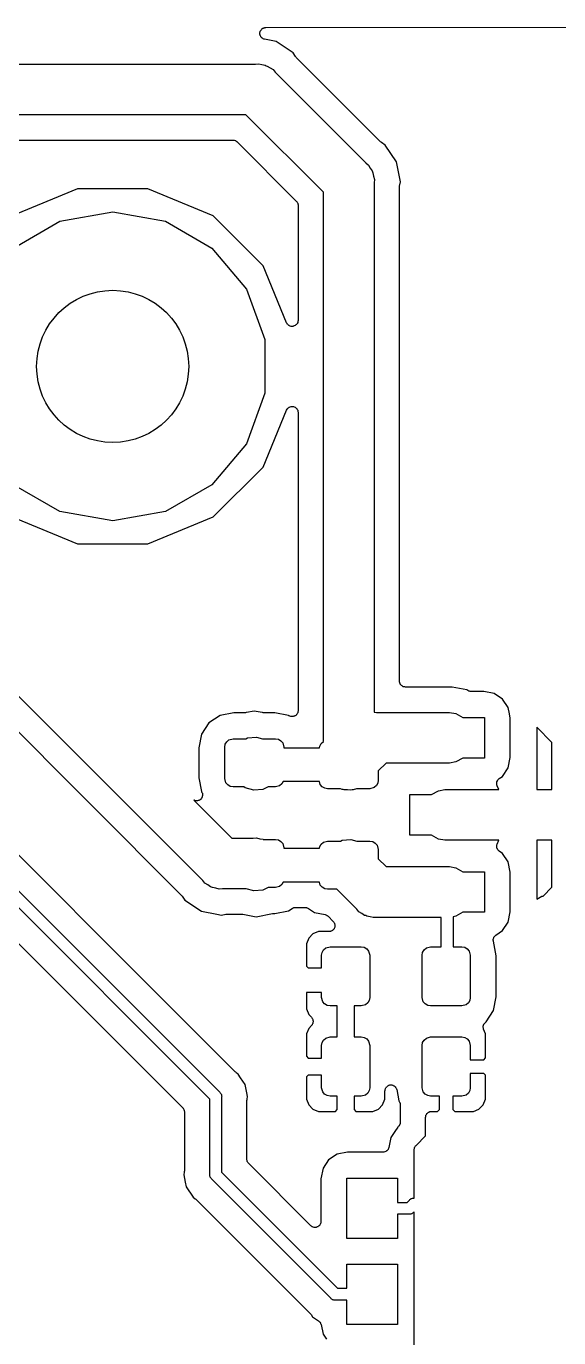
# Model space of a CAD drawing. Extents: x 82 to 161, y -171 to -33.
# Drawn here: x 105.39 to 121.15, y -71.52 to -32.74 of the extents above; entities that cross this region are included whole.
import ezdxf

# ---------------------------------------------------------------- set-up
doc = ezdxf.new("R2010")
doc.units = 0
doc.header["$MEASUREMENT"] = 0
doc.layers.add('BLACK', color=7, linetype='CONTINUOUS')

msp = doc.modelspace()

# ---------------------------------------------------------------- linework, layer by layer
at = {"layer": 'BLACK', "linetype": 'CONTINUOUS'}
for p, q in [((112.306, -32.9508), (112.308, -32.9377)), ((112.308, -32.9679), (112.306, -32.9508)), ((112.308, -32.9244), (112.314, -32.9081)), ((112.308, -32.9377), (112.308, -32.9244)), ((112.314, -32.9081), (112.318, -32.8912)), ((112.318, -32.8912), (112.324, -32.8798)), ((112.324, -32.8798), (112.329, -32.8672)), ((112.329, -32.8672), (112.34, -32.854)), ((112.34, -32.854), (112.349, -32.8392)), ((112.349, -32.8392), (112.359, -32.8309)), ((112.359, -32.8309), (112.368, -32.8206)), ((112.368, -32.8206), (112.383, -32.812)), ((112.383, -32.812), (112.396, -32.8012)), ((112.396, -32.8012), (112.409, -32.7969)), ((112.409, -32.7969), (112.421, -32.7902)), ((112.421, -32.7902), (112.438, -32.7872)), ((112.438, -32.7872), (112.454, -32.7817)), ((112.454, -32.7817), (112.467, -32.7819)), ((112.467, -32.7819), (112.481, -32.7796)), ((112.481, -32.7796), (159.68, -32.7408)), ((112.308, -32.9851), (112.308, -32.9679)), ((112.313, -32.9977), (112.308, -32.9851)), ((112.315, -33.0109), (112.313, -32.9977)), ((112.323, -33.026), (112.315, -33.0109)), ((112.329, -33.0422), (112.323, -33.026)), ((112.338, -33.0525), (112.329, -33.0422)), ((112.344, -33.0642), (112.338, -33.0525)), ((112.357, -33.0755), (112.344, -33.0642)), ((112.368, -33.0888), (112.357, -33.0755)), ((112.38, -33.0954), (112.368, -33.0888)), ((112.39, -33.1042), (112.38, -33.0954)), ((112.406, -33.1105), (112.39, -33.1042)), ((112.421, -33.1191), (112.406, -33.1105)), ((112.434, -33.1214), (112.421, -33.1191)), ((112.447, -33.1263), (112.434, -33.1214)), ((112.79, -33.1945), (112.447, -33.1263)), ((113.286, -33.5261), (112.79, -33.1945)), ((113.36, -33.637), (113.286, -33.5261)), ((113.372, -33.6494), (113.36, -33.637)), ((113.382, -33.6635), (113.372, -33.6494)), ((115.879, -36.1607), (113.382, -33.6635)), ((101.551, -33.8575), (112.172, -33.8575)), ((112.172, -33.8575), (112.271, -33.8488)), ((112.271, -33.8488), (112.367, -33.8746)), ((112.367, -33.8746), (112.465, -33.8919)), ((112.465, -33.8919), (112.494, -33.9086)), ((112.494, -33.9086), (112.526, -33.9173)), ((112.526, -33.9173), (112.608, -33.9744)), ((112.608, -33.9744), (112.694, -34.0241)), ((112.694, -34.0241), (112.758, -34.1003)), ((112.758, -34.1003), (115.442, -36.7845)), ((111.894, -35.3575), (101.498, -35.3575)), ((114.185, -37.6487), (111.894, -35.3575)), ((102.225, -36.1075), (111.511, -36.1075)), ((111.511, -36.1075), (111.518, -36.1088)), ((111.518, -36.1088), (111.526, -36.1082)), ((111.526, -36.1082), (111.548, -36.1141)), ((111.548, -36.1141), (111.571, -36.1181)), ((111.571, -36.1181), (111.577, -36.1219)), ((111.577, -36.1219), (111.585, -36.1239)), ((111.585, -36.1239), (111.603, -36.137)), ((111.603, -36.137), (111.623, -36.1484)), ((111.623, -36.1484), (111.628, -36.1543)), ((111.628, -36.1543), (111.634, -36.1588)), ((111.634, -36.1588), (113.384, -37.9081)), ((115.893, -36.1706), (115.879, -36.1607)), ((115.906, -36.1824), (115.893, -36.1706)), ((116.016, -36.2566), (115.906, -36.1824)), ((116.348, -36.7527), (116.016, -36.2566)), ((115.442, -36.7845), (115.518, -36.8485)), ((116.464, -37.338), (116.348, -36.7527)), ((115.518, -36.8485), (115.568, -36.9346)), ((115.568, -36.9346), (115.625, -37.0161)), ((115.625, -37.0161), (115.634, -37.0485)), ((115.634, -37.0485), (115.651, -37.0775)), ((115.651, -37.0775), (115.668, -37.1755)), ((115.668, -37.1755), (115.694, -37.2716)), ((106.906, -37.549), (104.976, -38.3483)), ((108.994, -37.549), (106.906, -37.549)), ((110.924, -38.3483), (108.994, -37.549)), ((115.694, -37.2716), (115.685, -37.3707)), ((115.685, -37.3707), (115.685, -53.022)), ((116.435, -37.503), (116.438, -37.486)), ((116.435, -52.1035), (116.435, -37.503)), ((116.438, -37.4688), (116.464, -37.338)), ((116.438, -37.486), (116.438, -37.4688)), ((113.384, -37.9081), (113.388, -37.9144)), ((113.388, -37.9144), (113.394, -37.9193)), ((113.394, -37.9193), (113.405, -37.9391)), ((113.405, -37.9391), (113.419, -37.9579)), ((113.419, -37.9579), (113.421, -37.9653)), ((113.421, -37.9653), (113.424, -37.972)), ((113.424, -37.972), (113.428, -37.9945)), ((113.428, -37.9945), (113.434, -38.0166)), ((114.185, -53.892), (114.185, -37.6487)), ((106.387, -38.5052), (107.95, -38.2296)), ((107.95, -38.2296), (109.513, -38.5052)), ((112.401, -39.8251), (110.924, -38.3483)), ((113.434, -38.0166), (113.434, -38.0242)), ((113.434, -38.0242), (113.435, -38.0318)), ((113.435, -38.0318), (113.435, -41.4423)), ((105.013, -39.2986), (106.387, -38.5052)), ((109.513, -38.5052), (110.887, -39.2986)), ((110.887, -39.2986), (111.907, -40.5143)), ((113.098, -41.5092), (112.401, -39.8251)), ((111.907, -40.5143), (112.45, -42.0055)), ((113.43, -41.4685), (113.427, -41.4949)), ((113.435, -41.4423), (113.43, -41.4685)), ((113.113, -41.5317), (113.098, -41.5092)), ((113.126, -41.5548), (113.113, -41.5317)), ((113.129, -41.5572), (113.126, -41.5548)), ((113.131, -41.5605), (113.129, -41.5572)), ((113.152, -41.5767), (113.131, -41.5605)), ((113.173, -41.5938), (113.152, -41.5767)), ((113.176, -41.5951), (113.173, -41.5938)), ((113.179, -41.5975), (113.176, -41.5951)), ((113.205, -41.6055), (113.179, -41.5975)), ((113.23, -41.6146), (113.205, -41.6055)), ((113.233, -41.6146), (113.23, -41.6146)), ((113.237, -41.6158), (113.233, -41.6146)), ((113.264, -41.6146), (113.237, -41.6158)), ((113.29, -41.6146), (113.264, -41.6146)), ((113.294, -41.6133), (113.29, -41.6146)), ((113.298, -41.6131), (113.294, -41.6133)), ((113.322, -41.6029), (113.298, -41.6131)), ((113.348, -41.5938), (113.322, -41.6029)), ((113.35, -41.5913), (113.348, -41.5938)), ((113.354, -41.5899), (113.35, -41.5913)), ((113.374, -41.5719), (113.354, -41.5899)), ((113.394, -41.5548), (113.374, -41.5719)), ((113.396, -41.5514), (113.394, -41.5548)), ((113.399, -41.5488), (113.396, -41.5514)), ((113.411, -41.5252), (113.399, -41.5488)), ((113.424, -41.5021), (113.411, -41.5252)), ((113.425, -41.4983), (113.424, -41.5021)), ((113.427, -41.4949), (113.425, -41.4983)), ((112.45, -42.0055), (112.45, -43.5925)), ((112.45, -43.5925), (111.907, -45.0837)), ((112.401, -45.7729), (113.098, -44.0888)), ((113.098, -44.0888), (113.113, -44.0663)), ((113.113, -44.0663), (113.126, -44.0432)), ((113.126, -44.0432), (113.129, -44.0408)), ((113.129, -44.0408), (113.131, -44.0375)), ((113.131, -44.0375), (113.152, -44.0213)), ((113.152, -44.0213), (113.173, -44.0042)), ((113.173, -44.0042), (113.176, -44.0029)), ((113.176, -44.0029), (113.179, -44.0005)), ((113.179, -44.0005), (113.205, -43.9925)), ((113.205, -43.9925), (113.23, -43.9834)), ((113.23, -43.9834), (113.233, -43.9834)), ((113.233, -43.9834), (113.237, -43.9822)), ((113.237, -43.9822), (113.264, -43.9834)), ((113.264, -43.9834), (113.29, -43.9834)), ((113.29, -43.9834), (113.294, -43.9847)), ((113.294, -43.9847), (113.298, -43.9849)), ((113.298, -43.9849), (113.322, -43.9951)), ((113.322, -43.9951), (113.348, -44.0042)), ((113.348, -44.0042), (113.35, -44.0067)), ((113.35, -44.0067), (113.354, -44.0081)), ((113.354, -44.0081), (113.374, -44.0261)), ((113.374, -44.0261), (113.394, -44.0432)), ((113.394, -44.0432), (113.396, -44.0466)), ((113.396, -44.0466), (113.399, -44.0492)), ((113.399, -44.0492), (113.411, -44.0728)), ((113.411, -44.0728), (113.424, -44.0959)), ((113.424, -44.0959), (113.425, -44.0997)), ((113.425, -44.0997), (113.427, -44.1031)), ((113.427, -44.1031), (113.43, -44.1295)), ((113.43, -44.1295), (113.435, -44.1557)), ((113.435, -44.1557), (113.435, -52.9797)), ((111.907, -45.0837), (110.887, -46.2994)), ((110.613, -58.0017), (98.1718, -45.561)), ((110.823, -64.4615), (92.4735, -46.112)), ((92.9685, -46.112), (111.116, -64.2599)), ((110.924, -47.2497), (112.401, -45.7729)), ((109.105, -61.188), (94.1393, -46.2222)), ((97.735, -46.1848), (109.989, -58.4385)), ((106.387, -47.0928), (105.013, -46.2994)), ((110.887, -46.2994), (109.513, -47.0928)), ((104.976, -47.2497), (106.906, -48.049)), ((107.95, -47.3684), (106.387, -47.0928)), ((109.513, -47.0928), (107.95, -47.3684)), ((108.994, -48.049), (110.924, -47.2497)), ((106.906, -48.049), (108.994, -48.049)), ((93.9641, -48.6633), (110.022, -64.7209)), ((116.438, -52.1186), (116.435, -52.1035)), ((116.438, -52.1339), (116.438, -52.1186)), ((116.443, -52.1483), (116.438, -52.1339)), ((116.446, -52.1634), (116.443, -52.1483)), ((116.453, -52.1767), (116.446, -52.1634)), ((116.458, -52.191), (116.453, -52.1767)), ((116.468, -52.2028), (116.458, -52.191)), ((116.476, -52.216), (116.468, -52.2028)), ((116.488, -52.2259), (116.476, -52.216)), ((116.498, -52.2376), (116.488, -52.2259)), ((116.511, -52.2453), (116.498, -52.2376)), ((116.522, -52.2551), (116.511, -52.2453)), ((116.537, -52.2603), (116.522, -52.2551)), ((116.55, -52.268), (116.537, -52.2603)), ((116.565, -52.2707), (116.55, -52.268)), ((116.58, -52.2759), (116.565, -52.2707)), ((116.595, -52.2759), (116.58, -52.2759)), ((116.61, -52.2785), (116.595, -52.2759)), ((117.995, -52.2785), (116.61, -52.2785)), ((118.432, -52.3656), (117.995, -52.2785)), ((118.455, -52.3809), (118.432, -52.3656)), ((118.474, -52.3894), (118.455, -52.3809)), ((118.493, -52.3999), (118.474, -52.3894)), ((118.502, -52.4015), (118.493, -52.3999)), ((118.511, -52.4054), (118.502, -52.4015)), ((118.532, -52.4068), (118.511, -52.4054)), ((118.552, -52.4104), (118.532, -52.4068)), ((118.93, -52.4104), (118.552, -52.4104)), ((119.24, -52.4721), (118.93, -52.4104)), ((119.488, -52.6378), (119.24, -52.4721)), ((119.653, -52.8859), (119.488, -52.6378)), ((111.128, -53.1195), (110.799, -53.3395)), ((111.533, -53.0389), (111.128, -53.1195)), ((111.879, -53.0389), (111.533, -53.0389)), ((111.896, -53.0359), (111.879, -53.0389)), ((111.913, -53.0355), (111.896, -53.0359)), ((112.141, -52.9901), (111.913, -53.0355)), ((112.369, -53.0355), (112.141, -52.9901)), ((112.386, -53.0359), (112.369, -53.0355)), ((112.403, -53.0389), (112.386, -53.0359)), ((112.749, -53.0389), (112.403, -53.0389)), ((113.154, -53.1195), (112.749, -53.0389)), ((113.163, -53.1252), (113.154, -53.1195)), ((113.366, -53.1153), (113.347, -53.1313)), ((113.386, -53.1007), (113.366, -53.1153)), ((113.39, -53.0959), (113.386, -53.1007)), ((113.394, -53.0922), (113.39, -53.0959)), ((113.406, -53.0707), (113.394, -53.0922)), ((113.42, -53.0502), (113.406, -53.0707)), ((113.422, -53.0446), (113.42, -53.0502)), ((113.424, -53.0396), (113.422, -53.0446)), ((113.429, -53.0152), (113.424, -53.0396)), ((113.435, -52.9911), (113.429, -53.0152)), ((113.435, -52.9797), (113.434, -52.9854)), ((113.434, -52.9854), (113.435, -52.9911)), ((115.685, -53.022), (115.76, -53.0285)), ((115.76, -53.0285), (117.913, -53.0285)), ((117.913, -53.0285), (118.107, -53.0629)), ((118.107, -53.0629), (118.308, -53.1785)), ((119.69, -53.0684), (119.653, -52.8859)), ((119.715, -53.1958), (119.69, -53.0684)), ((110.799, -53.3395), (110.579, -53.6687)), ((113.168, -53.1275), (113.163, -53.1252)), ((113.172, -53.1313), (113.168, -53.1275)), ((113.196, -53.1397), (113.172, -53.1313)), ((113.218, -53.1497), (113.196, -53.1397)), ((113.224, -53.1501), (113.218, -53.1497)), ((113.23, -53.152), (113.224, -53.1501)), ((113.254, -53.152), (113.23, -53.152)), ((113.279, -53.1537), (113.254, -53.152)), ((113.285, -53.152), (113.279, -53.1537)), ((113.29, -53.152), (113.285, -53.152)), ((113.314, -53.1436), (113.29, -53.152)), ((113.337, -53.1367), (113.314, -53.1436)), ((113.342, -53.1332), (113.337, -53.1367)), ((113.347, -53.1313), (113.342, -53.1332)), ((118.308, -53.1785), (118.947, -53.1785)), ((118.947, -53.1785), (118.947, -54.3785)), ((119.715, -54.3613), (119.715, -53.1958)), ((120.947, -53.9192), (120.497, -53.4692)), ((120.497, -53.4692), (120.497, -55.3085)), ((110.579, -53.6687), (110.498, -54.0742)), ((111.281, -53.9715), (111.324, -53.8963)), ((111.324, -53.8963), (111.391, -53.8405)), ((111.391, -53.8405), (111.516, -53.807)), ((111.516, -53.807), (111.894, -53.807)), ((111.894, -53.807), (111.944, -53.7839)), ((111.944, -53.7839), (112.207, -53.7608)), ((112.207, -53.7608), (112.38, -53.807)), ((112.38, -53.807), (112.766, -53.807)), ((112.766, -53.807), (112.852, -53.8221)), ((112.852, -53.8221), (112.927, -53.8655)), ((112.927, -53.8655), (112.983, -53.932)), ((114.118, -53.9479), (114.185, -53.892)), ((110.498, -54.0742), (110.498, -54.9648)), ((111.266, -54.057), (111.281, -53.9715)), ((111.266, -54.982), (111.266, -54.057)), ((112.983, -53.932), (113.016, -54.057)), ((113.016, -54.057), (113.016, -54.071)), ((113.016, -54.071), (114.067, -54.071)), ((114.067, -54.071), (114.075, -54.023)), ((114.075, -54.023), (114.118, -53.9479)), ((120.947, -55.3085), (120.947, -53.9192)), ((116.038, -54.5285), (115.81, -54.7567)), ((117.913, -54.5285), (116.038, -54.5285)), ((118.107, -54.4942), (117.913, -54.5285)), ((118.308, -54.3785), (118.107, -54.4942)), ((118.947, -54.3785), (118.308, -54.3785)), ((119.488, -54.9193), (119.653, -54.6712)), ((119.653, -54.6712), (119.715, -54.3613)), ((110.498, -54.9648), (110.579, -55.3703)), ((111.299, -55.107), (111.266, -54.982)), ((115.81, -55.0335), (115.795, -55.1191)), ((115.81, -54.7567), (115.81, -55.0335)), ((119.32, -55.0773), (119.334, -55.052)), ((119.334, -55.052), (119.346, -55.0265)), ((119.346, -55.0265), (119.348, -55.0251)), ((119.348, -55.0251), (119.349, -55.0234)), ((119.349, -55.0234), (119.37, -55.0042)), ((119.37, -55.0042), (119.39, -54.9845)), ((119.39, -54.9845), (119.488, -54.9193)), ((110.579, -55.3703), (110.58, -55.373)), ((110.58, -55.373), (110.591, -55.3969)), ((110.591, -55.3969), (110.603, -55.4203)), ((110.603, -55.4203), (110.603, -55.4247)), ((110.603, -55.4247), (110.605, -55.4287)), ((110.605, -55.4287), (110.607, -55.4547)), ((111.355, -55.1735), (111.299, -55.107)), ((111.43, -55.2169), (111.355, -55.1735)), ((111.516, -55.232), (111.43, -55.2169)), ((111.829, -55.232), (111.516, -55.232)), ((111.871, -55.2613), (111.829, -55.232)), ((112.126, -55.3297), (111.871, -55.2613)), ((112.39, -55.3067), (112.126, -55.3297)), ((112.55, -55.232), (112.39, -55.3067)), ((112.766, -55.232), (112.55, -55.232)), ((112.891, -55.1985), (112.766, -55.232)), ((112.958, -55.1427), (112.891, -55.1985)), ((112.999, -55.071), (112.958, -55.1427)), ((114.07, -55.071), (112.999, -55.071)), ((114.093, -55.1585), (114.07, -55.071)), ((114.149, -55.2251), (114.093, -55.1585)), ((114.224, -55.2685), (114.149, -55.2251)), ((114.31, -55.2835), (114.224, -55.2685)), ((114.688, -55.2835), (114.31, -55.2835)), ((114.738, -55.3067), (114.688, -55.2835)), ((114.771, -55.3096), (114.738, -55.3067)), ((114.803, -55.321), (114.771, -55.3096)), ((114.902, -55.321), (114.803, -55.321)), ((115.001, -55.3297), (114.902, -55.321)), ((115.034, -55.321), (115.001, -55.3297)), ((115.067, -55.321), (115.034, -55.321)), ((115.161, -55.287), (115.067, -55.321)), ((115.174, -55.2835), (115.161, -55.287)), ((115.56, -55.2835), (115.174, -55.2835)), ((115.685, -55.2501), (115.56, -55.2835)), ((115.752, -55.1942), (115.685, -55.2501)), ((115.795, -55.1191), (115.752, -55.1942)), ((117.386, -55.4585), (117.587, -55.3429)), ((117.587, -55.3429), (117.781, -55.3085)), ((117.781, -55.3085), (119.372, -55.3085)), ((119.313, -55.1376), (119.316, -55.1093)), ((119.313, -55.1395), (119.313, -55.1376)), ((119.313, -55.1414), (119.313, -55.1395)), ((119.32, -55.1691), (119.313, -55.1414)), ((119.316, -55.1093), (119.319, -55.081)), ((119.319, -55.081), (119.32, -55.0793)), ((119.32, -55.0793), (119.32, -55.0773)), ((119.326, -55.1969), (119.32, -55.1691)), ((119.372, -55.3085), (119.326, -55.1969)), ((120.497, -55.3085), (120.947, -55.3085)), ((110.362, -55.6267), (110.356, -55.624)), ((110.356, -55.624), (111.477, -56.7445)), ((110.386, -55.6383), (110.362, -55.6267)), ((110.39, -55.6388), (110.386, -55.6383)), ((110.394, -55.6405), (110.39, -55.6388)), ((110.42, -55.6421), (110.394, -55.6405)), ((110.446, -55.6449), (110.42, -55.6421)), ((110.451, -55.6439), (110.446, -55.6449)), ((110.455, -55.6441), (110.451, -55.6439)), ((110.48, -55.6367), (110.455, -55.6441)), ((110.505, -55.6305), (110.48, -55.6367)), ((110.509, -55.628), (110.505, -55.6305)), ((110.513, -55.6268), (110.509, -55.628)), ((110.534, -55.6112), (110.513, -55.6268)), ((110.556, -55.5967), (110.534, -55.6112)), ((110.558, -55.5931), (110.556, -55.5967)), ((110.562, -55.5905), (110.558, -55.5931)), ((110.576, -55.5687), (110.562, -55.5905)), ((110.592, -55.5477), (110.576, -55.5687)), ((110.593, -55.5434), (110.592, -55.5477)), ((110.595, -55.5398), (110.593, -55.5434)), ((110.602, -55.5144), (110.595, -55.5398)), ((110.609, -55.4893), (110.602, -55.5144)), ((110.607, -55.4547), (110.61, -55.4807)), ((110.61, -55.4807), (110.609, -55.4849)), ((110.609, -55.4849), (110.609, -55.4893)), ((116.747, -56.6585), (116.747, -55.4585)), ((116.747, -55.4585), (117.386, -55.4585)), ((111.477, -56.7445), (112.108, -56.7445)), ((112.108, -56.7445), (112.207, -56.7358)), ((112.207, -56.7358), (112.303, -56.7616)), ((112.303, -56.7616), (112.401, -56.7789)), ((112.401, -56.7789), (112.407, -56.782)), ((112.407, -56.782), (112.766, -56.782)), ((112.766, -56.782), (112.852, -56.7971)), ((112.852, -56.7971), (112.927, -56.8405)), ((112.927, -56.8405), (112.983, -56.907)), ((112.983, -56.907), (113.016, -57.032)), ((114.067, -57.046), (114.075, -56.998)), ((114.075, -56.998), (114.118, -56.9229)), ((114.118, -56.9229), (114.185, -56.867)), ((114.185, -56.867), (114.31, -56.8335)), ((114.31, -56.8335), (114.688, -56.8335)), ((114.688, -56.8335), (114.738, -56.8104)), ((114.738, -56.8104), (115.001, -56.7874)), ((115.001, -56.7874), (115.174, -56.8335)), ((115.174, -56.8335), (115.56, -56.8335)), ((115.56, -56.8335), (115.646, -56.8486)), ((115.646, -56.8486), (115.721, -56.892)), ((115.721, -56.892), (115.777, -56.9585)), ((115.777, -56.9585), (115.81, -57.0835)), ((117.386, -56.6585), (116.747, -56.6585)), ((117.587, -56.7742), (117.386, -56.6585)), ((117.781, -56.8085), (117.587, -56.7742)), ((119.372, -56.8085), (117.781, -56.8085)), ((119.313, -56.9757), (119.32, -56.948)), ((119.313, -56.9776), (119.313, -56.9757)), ((119.313, -56.9795), (119.313, -56.9776)), ((119.316, -57.0078), (119.313, -56.9795)), ((119.32, -56.948), (119.326, -56.9202)), ((119.326, -56.9202), (119.372, -56.8085)), ((120.497, -56.8085), (120.497, -58.551)), ((120.947, -56.8085), (120.497, -56.8085)), ((120.947, -58.1979), (120.947, -56.8085)), ((113.016, -57.032), (113.016, -57.046)), ((113.016, -57.046), (114.067, -57.046)), ((115.81, -57.0835), (115.81, -57.3604)), ((115.81, -57.3604), (116.038, -57.5885)), ((119.319, -57.0361), (119.316, -57.0078)), ((119.32, -57.0378), (119.319, -57.0361)), ((119.32, -57.0398), (119.32, -57.0378)), ((119.334, -57.0651), (119.32, -57.0398)), ((119.346, -57.0906), (119.334, -57.0651)), ((119.348, -57.092), (119.346, -57.0906)), ((119.349, -57.0937), (119.348, -57.092)), ((119.37, -57.1129), (119.349, -57.0937)), ((119.39, -57.1326), (119.37, -57.1129)), ((119.488, -57.1978), (119.39, -57.1326)), ((119.653, -57.4459), (119.488, -57.1978)), ((116.038, -57.5885), (117.913, -57.5885)), ((117.913, -57.5885), (118.107, -57.6229)), ((118.107, -57.6229), (118.308, -57.7385)), ((118.308, -57.7385), (118.947, -57.7385)), ((118.947, -57.7385), (118.947, -58.9385)), ((119.715, -57.7558), (119.653, -57.4459)), ((119.715, -58.9213), (119.715, -57.7558)), ((110.676, -58.0779), (110.613, -58.0017)), ((110.763, -58.1276), (110.676, -58.0779)), ((110.844, -58.1847), (110.763, -58.1276)), ((112.958, -58.1177), (112.891, -58.1735)), ((112.999, -58.046), (112.958, -58.1177)), ((114.07, -58.046), (112.999, -58.046)), ((114.093, -58.1335), (114.07, -58.046)), ((114.149, -58.2001), (114.093, -58.1335)), ((109.989, -58.4385), (109.999, -58.4526)), ((109.999, -58.4526), (110.01, -58.465)), ((110.01, -58.465), (110.085, -58.5759)), ((110.877, -58.1934), (110.844, -58.1847)), ((110.906, -58.2101), (110.877, -58.1934)), ((111.004, -58.2274), (110.906, -58.2101)), ((111.1, -58.2532), (111.004, -58.2274)), ((111.199, -58.2445), (111.1, -58.2532)), ((111.901, -58.2445), (111.199, -58.2445)), ((112.126, -58.3047), (111.901, -58.2445)), ((112.39, -58.2817), (112.126, -58.3047)), ((112.55, -58.207), (112.39, -58.2817)), ((112.766, -58.207), (112.55, -58.207)), ((112.891, -58.1735), (112.766, -58.207)), ((114.224, -58.2435), (114.149, -58.2001)), ((114.31, -58.2585), (114.224, -58.2435)), ((114.587, -58.2585), (114.31, -58.2585)), ((115.174, -58.8457), (114.587, -58.2585)), ((120.497, -58.551), (120.644, -58.4664)), ((120.644, -58.4664), (120.686, -58.4589)), ((120.686, -58.4589), (120.947, -58.1979)), ((110.085, -58.5759), (110.581, -58.9075)), ((110.581, -58.9075), (111.035, -58.9979)), ((112.749, -58.9751), (113.154, -58.8945)), ((113.154, -58.8945), (113.257, -58.8255)), ((113.257, -58.8255), (113.277, -58.8171)), ((113.277, -58.8171), (113.295, -58.8066)), ((113.295, -58.8066), (113.304, -58.8049)), ((113.304, -58.8049), (113.313, -58.8011)), ((113.313, -58.8011), (113.334, -58.7997)), ((113.334, -58.7997), (113.355, -58.796)), ((113.355, -58.796), (113.644, -58.796)), ((113.644, -58.796), (113.665, -58.7997)), ((113.665, -58.7997), (113.686, -58.8011)), ((113.686, -58.8011), (113.695, -58.8049)), ((113.695, -58.8049), (113.704, -58.8066)), ((113.704, -58.8066), (113.722, -58.8171)), ((113.722, -58.8171), (113.741, -58.8255)), ((113.741, -58.8255), (113.922, -58.946)), ((115.238, -58.9219), (115.174, -58.8457)), ((115.324, -58.9717), (115.238, -58.9219)), ((118.308, -58.9385), (118.107, -59.0542)), ((118.947, -58.9385), (118.308, -58.9385)), ((119.653, -59.2312), (119.715, -58.9213)), ((111.035, -58.9979), (111.166, -59.0239)), ((111.166, -59.0239), (111.297, -58.9979)), ((111.297, -58.9979), (111.314, -58.9975)), ((111.314, -58.9975), (111.331, -58.9945)), ((111.331, -58.9945), (111.768, -58.9945)), ((111.768, -58.9945), (111.785, -58.9975)), ((111.785, -58.9975), (111.803, -58.9979)), ((111.803, -58.9979), (112.193, -59.0754)), ((112.193, -59.0754), (112.68, -58.9785)), ((112.68, -58.9785), (112.697, -58.9781)), ((112.697, -58.9781), (112.714, -58.9751)), ((112.714, -58.9751), (112.749, -58.9751)), ((113.922, -58.946), (114.234, -59.0081)), ((114.234, -59.0081), (114.254, -59.0157)), ((114.254, -59.0157), (114.274, -59.0212)), ((114.274, -59.0212), (114.282, -59.0267)), ((114.282, -59.0267), (114.291, -59.0302)), ((114.291, -59.0302), (114.306, -59.044)), ((114.306, -59.044), (114.324, -59.056)), ((114.324, -59.056), (114.477, -59.2093)), ((114.477, -59.2093), (114.49, -59.228)), ((114.49, -59.228), (114.505, -59.2455)), ((114.505, -59.2455), (114.507, -59.2527)), ((114.507, -59.2527), (114.512, -59.259)), ((114.512, -59.259), (114.518, -59.2811)), ((114.518, -59.2811), (114.525, -59.3026)), ((114.525, -59.3026), (114.525, -59.3103)), ((114.525, -59.3103), (114.527, -59.3177)), ((114.527, -59.3177), (114.525, -59.3405)), ((115.406, -59.0288), (115.324, -58.9717)), ((115.438, -59.0374), (115.406, -59.0288)), ((115.467, -59.0542), (115.438, -59.0374)), ((115.565, -59.0715), (115.467, -59.0542)), ((115.661, -59.0972), (115.565, -59.0715)), ((115.76, -59.0885), (115.661, -59.0972)), ((117.672, -59.0885), (115.76, -59.0885)), ((117.672, -59.958), (117.672, -59.0885)), ((118.107, -59.0542), (118.022, -59.0693)), ((118.022, -59.0693), (118.022, -59.958)), ((119.488, -59.4793), (119.653, -59.2312)), ((113.751, -59.7031), (113.682, -59.8685)), ((113.877, -59.5765), (113.751, -59.7031)), ((114.042, -59.508), (113.877, -59.5765)), ((114.353, -59.508), (114.042, -59.508)), ((114.376, -59.504), (114.353, -59.508)), ((114.398, -59.502), (114.376, -59.504)), ((114.405, -59.4988), (114.398, -59.502)), ((114.413, -59.4974), (114.405, -59.4988)), ((114.433, -59.486), (114.413, -59.4974)), ((114.454, -59.4764), (114.433, -59.486)), ((114.459, -59.4709), (114.454, -59.4764)), ((114.466, -59.4671), (114.459, -59.4709)), ((114.48, -59.4495), (114.466, -59.4671)), ((114.496, -59.4334), (114.48, -59.4495)), ((114.5, -59.4264), (114.496, -59.4334)), ((114.505, -59.4205), (114.5, -59.4264)), ((114.513, -59.399), (114.505, -59.4205)), ((114.522, -59.3783), (114.513, -59.399)), ((114.523, -59.3706), (114.522, -59.3783)), ((114.525, -59.3634), (114.523, -59.3706)), ((114.525, -59.3405), (114.525, -59.3634)), ((119.216, -59.7204), (119.218, -59.709)), ((119.218, -59.709), (119.226, -59.6919)), ((119.226, -59.6919), (119.232, -59.6738)), ((119.232, -59.6738), (119.239, -59.6648)), ((119.239, -59.6648), (119.244, -59.6545)), ((119.244, -59.6545), (119.258, -59.6413)), ((119.258, -59.6413), (119.27, -59.6264)), ((119.27, -59.6264), (119.28, -59.6204)), ((119.28, -59.6204), (119.288, -59.6125)), ((119.288, -59.6125), (119.488, -59.4793)), ((113.682, -59.8685), (113.682, -60.5293)), ((114.147, -60.1225), (114.19, -60.0473)), ((114.19, -60.0473), (114.257, -59.9915)), ((114.257, -59.9915), (114.382, -59.958)), ((114.382, -59.958), (115.307, -59.958)), ((115.307, -59.958), (115.393, -59.9731)), ((115.393, -59.9731), (115.468, -60.0165)), ((115.468, -60.0165), (115.524, -60.083)), ((115.524, -60.083), (115.557, -60.208)), ((117.122, -60.1225), (117.165, -60.0473)), ((117.165, -60.0473), (117.232, -59.9915)), ((117.232, -59.9915), (117.357, -59.958)), ((117.357, -59.958), (117.672, -59.958)), ((118.022, -59.958), (118.282, -59.958)), ((118.282, -59.958), (118.368, -59.9731)), ((118.368, -59.9731), (118.443, -60.0165)), ((118.443, -60.0165), (118.499, -60.083)), ((118.499, -60.083), (118.532, -60.208)), ((119.211, -59.7694), (119.213, -59.7504)), ((119.214, -59.7806), (119.211, -59.7694)), ((119.213, -59.7313), (119.216, -59.7204)), ((119.213, -59.7504), (119.213, -59.7313)), ((119.214, -59.7921), (119.214, -59.7806)), ((119.3, -60.2252), (119.214, -59.7921)), ((114.132, -60.208), (114.147, -60.1225)), ((114.132, -60.583), (114.132, -60.208)), ((115.557, -60.208), (115.557, -61.458)), ((117.107, -60.208), (117.122, -60.1225)), ((117.107, -61.458), (117.107, -60.208)), ((118.532, -60.208), (118.532, -61.458)), ((119.3, -61.4408), (119.3, -60.2252)), ((113.682, -60.5293), (113.736, -60.583)), ((113.736, -60.583), (114.132, -60.583)), ((111.575, -63.6583), (109.105, -61.188)), ((113.682, -61.3135), (113.682, -61.7975)), ((114.132, -61.3135), (113.682, -61.3135)), ((114.132, -61.458), (114.132, -61.3135)), ((114.165, -61.583), (114.132, -61.458)), ((114.221, -61.6495), (114.165, -61.583)), ((114.296, -61.6929), (114.221, -61.6495)), ((115.499, -61.6187), (115.432, -61.6745)), ((115.542, -61.5435), (115.499, -61.6187)), ((115.557, -61.458), (115.542, -61.5435)), ((117.14, -61.583), (117.107, -61.458)), ((117.196, -61.6495), (117.14, -61.583)), ((117.271, -61.6929), (117.196, -61.6495)), ((118.474, -61.6187), (118.407, -61.6745)), ((118.517, -61.5435), (118.474, -61.6187)), ((118.532, -61.458), (118.517, -61.5435)), ((119.219, -61.8463), (119.3, -61.4408)), ((113.682, -61.7975), (113.751, -61.9629)), ((113.751, -61.9629), (113.83, -62.0428)), ((113.83, -62.0428), (113.839, -62.0553)), ((114.382, -61.708), (114.296, -61.6929)), ((114.594, -61.708), (114.382, -61.708)), ((114.594, -62.625), (114.594, -61.708)), ((115.307, -61.708), (115.094, -61.708)), ((115.094, -61.708), (115.094, -62.625)), ((115.432, -61.6745), (115.307, -61.708)), ((117.357, -61.708), (117.271, -61.6929)), ((118.282, -61.708), (117.357, -61.708)), ((118.407, -61.6745), (118.282, -61.708)), ((118.999, -62.1755), (119.219, -61.8463)), ((113.751, -62.3701), (113.682, -62.5355)), ((113.83, -62.2902), (113.751, -62.3701)), ((113.839, -62.2777), (113.83, -62.2902)), ((113.839, -62.0553), (113.85, -62.0661)), ((113.85, -62.2669), (113.839, -62.2777)), ((113.85, -62.0661), (113.856, -62.08)), ((113.856, -62.253), (113.85, -62.2669)), ((113.856, -62.08), (113.865, -62.0925)), ((113.865, -62.2405), (113.856, -62.253)), ((113.865, -62.0925), (113.869, -62.1073)), ((113.869, -62.2257), (113.865, -62.2405)), ((113.869, -62.1073), (113.876, -62.1212)), ((113.876, -62.2118), (113.869, -62.2257)), ((113.876, -62.1212), (113.877, -62.1365)), ((113.877, -62.1965), (113.876, -62.2118)), ((113.877, -62.1365), (113.881, -62.1512)), ((113.881, -62.1818), (113.877, -62.1965)), ((113.881, -62.1512), (113.88, -62.1665)), ((113.88, -62.1665), (113.881, -62.1818)), ((118.911, -62.336), (118.915, -62.3078)), ((118.911, -62.3379), (118.911, -62.336)), ((118.911, -62.3399), (118.911, -62.3379)), ((118.918, -62.3675), (118.911, -62.3399)), ((118.915, -62.3078), (118.918, -62.2794)), ((118.918, -62.2777), (118.919, -62.2758)), ((118.918, -62.2794), (118.918, -62.2777)), ((118.924, -62.3954), (118.918, -62.3675)), ((118.919, -62.2758), (118.932, -62.2505)), ((118.982, -62.5355), (118.924, -62.3954)), ((118.932, -62.2505), (118.945, -62.2249)), ((118.945, -62.2249), (118.946, -62.2236)), ((118.946, -62.2236), (118.947, -62.2219)), ((118.947, -62.2219), (118.968, -62.2026)), ((118.968, -62.2026), (118.988, -62.1829)), ((118.988, -62.1829), (118.999, -62.1755)), ((113.682, -62.5355), (113.682, -63.1963)), ((114.132, -62.875), (114.147, -62.7895)), ((114.147, -62.7895), (114.19, -62.7143)), ((114.19, -62.7143), (114.257, -62.6585)), ((114.257, -62.6585), (114.382, -62.625)), ((114.382, -62.625), (114.594, -62.625)), ((115.094, -62.625), (115.307, -62.625)), ((115.307, -62.625), (115.393, -62.6401)), ((115.393, -62.6401), (115.468, -62.6835)), ((115.468, -62.6835), (115.524, -62.75)), ((115.524, -62.75), (115.557, -62.875)), ((117.107, -62.875), (117.122, -62.7895)), ((117.122, -62.7895), (117.165, -62.7143)), ((117.165, -62.7143), (117.232, -62.6585)), ((117.232, -62.6585), (117.357, -62.625)), ((117.357, -62.625), (118.282, -62.625)), ((118.282, -62.625), (118.368, -62.6401)), ((118.368, -62.6401), (118.443, -62.6835)), ((118.443, -62.6835), (118.499, -62.75)), ((118.499, -62.75), (118.532, -62.875)), ((118.982, -63.2463), (118.982, -62.5355)), ((113.682, -63.1963), (113.736, -63.25)), ((114.132, -63.25), (114.132, -62.875)), ((115.557, -62.875), (115.557, -64.125)), ((117.107, -64.125), (117.107, -62.875)), ((118.532, -62.875), (118.532, -63.3)), ((113.736, -63.25), (114.132, -63.25)), ((118.532, -63.3), (118.928, -63.3)), ((118.928, -63.3), (118.982, -63.2463)), ((111.59, -63.6682), (111.575, -63.6583)), ((111.602, -63.6801), (111.59, -63.6682)), ((111.665, -63.7221), (111.602, -63.6801)), ((111.736, -63.8285), (111.665, -63.7221)), ((111.869, -64.0281), (111.736, -63.8285)), ((111.736, -63.8285), (111.736, -63.8285)), ((113.736, -63.75), (113.682, -63.8037)), ((113.682, -63.8037), (113.682, -64.4645)), ((114.132, -63.75), (113.736, -63.75)), ((114.132, -64.125), (114.132, -63.75)), ((118.532, -63.7), (118.532, -64.125)), ((118.928, -63.7), (118.532, -63.7)), ((118.982, -63.7537), (118.928, -63.7)), ((118.982, -64.4645), (118.982, -63.7537)), ((111.116, -64.2599), (111.134, -64.2748)), ((111.134, -64.2748), (111.146, -64.2949)), ((111.146, -64.2949), (111.159, -64.3139)), ((111.159, -64.3139), (111.161, -64.3215)), ((111.161, -64.3215), (111.165, -64.3282)), ((111.165, -64.3282), (111.169, -64.3511)), ((111.169, -64.3511), (111.175, -64.3735)), ((111.919, -64.2761), (111.869, -64.0281)), ((111.941, -64.389), (111.919, -64.2761)), ((114.165, -64.25), (114.132, -64.125)), ((114.221, -64.3165), (114.165, -64.25)), ((114.296, -64.3599), (114.221, -64.3165)), ((114.382, -64.375), (114.296, -64.3599)), ((115.432, -64.3415), (115.307, -64.375)), ((115.499, -64.2857), (115.432, -64.3415)), ((115.542, -64.2105), (115.499, -64.2857)), ((115.557, -64.125), (115.542, -64.2105)), ((116.007, -64.2161), (116.009, -64.2029)), ((116.007, -64.4645), (116.007, -64.2161)), ((116.009, -64.1895), (116.015, -64.1732)), ((116.009, -64.2029), (116.009, -64.1895)), ((116.015, -64.1732), (116.018, -64.1562)), ((116.018, -64.1562), (116.024, -64.1446)), ((116.024, -64.1446), (116.029, -64.1319)), ((116.029, -64.1319), (116.039, -64.1185)), ((116.039, -64.1185), (116.048, -64.1036)), ((116.048, -64.1036), (116.058, -64.095)), ((116.058, -64.095), (116.067, -64.0845)), ((116.067, -64.0845), (116.081, -64.0756)), ((116.081, -64.0756), (116.094, -64.0645)), ((116.094, -64.0645), (116.107, -64.06)), ((116.107, -64.06), (116.119, -64.053)), ((116.119, -64.053), (116.135, -64.0496)), ((116.135, -64.0496), (116.152, -64.0438)), ((116.152, -64.0438), (116.165, -64.0438)), ((116.165, -64.0438), (116.178, -64.0411)), ((116.178, -64.0411), (116.195, -64.0438)), ((116.195, -64.0438), (116.212, -64.0438)), ((116.212, -64.0438), (116.225, -64.0483)), ((116.225, -64.0483), (116.238, -64.0504)), ((116.238, -64.0504), (116.253, -64.0587)), ((116.253, -64.0587), (116.269, -64.0645)), ((116.269, -64.0645), (116.28, -64.0732)), ((116.28, -64.0732), (116.292, -64.0796)), ((116.292, -64.0796), (116.303, -64.0926)), ((116.303, -64.0926), (116.316, -64.1036)), ((116.316, -64.1036), (116.323, -64.1152)), ((116.323, -64.1152), (116.332, -64.1253)), ((116.332, -64.1253), (116.338, -64.1413)), ((116.338, -64.1413), (116.346, -64.1562)), ((116.346, -64.1562), (116.349, -64.1695)), ((116.349, -64.1695), (116.354, -64.182)), ((116.354, -64.182), (116.42, -64.5133)), ((117.14, -64.25), (117.107, -64.125)), ((117.196, -64.3165), (117.14, -64.25)), ((117.271, -64.3599), (117.196, -64.3165)), ((117.357, -64.375), (117.271, -64.3599)), ((118.407, -64.3415), (118.282, -64.375)), ((118.474, -64.2857), (118.407, -64.3415)), ((118.517, -64.2105), (118.474, -64.2857)), ((118.532, -64.125), (118.517, -64.2105)), ((110.022, -64.7209), (110.026, -64.7272)), ((110.026, -64.7272), (110.032, -64.7321)), ((110.032, -64.7321), (110.043, -64.7519)), ((110.043, -64.7519), (110.057, -64.7707)), ((110.823, -66.6904), (110.823, -64.4615)), ((111.175, -64.3735), (111.173, -64.3966)), ((111.173, -64.3966), (111.173, -66.6255)), ((111.923, -64.4973), (111.926, -64.4804)), ((111.923, -66.2424), (111.923, -64.4973)), ((111.926, -64.4632), (111.941, -64.389)), ((111.926, -64.4804), (111.926, -64.4632)), ((113.682, -64.4645), (113.751, -64.6299)), ((113.751, -64.6299), (113.877, -64.7565)), ((113.877, -64.7565), (114.042, -64.825)), ((114.594, -64.375), (114.382, -64.375)), ((114.594, -64.7713), (114.594, -64.375)), ((115.307, -64.375), (115.094, -64.375)), ((115.094, -64.375), (115.094, -64.7713)), ((115.647, -64.825), (115.812, -64.7565)), ((115.812, -64.7565), (115.938, -64.6299)), ((115.938, -64.6299), (116.007, -64.4645)), ((116.42, -64.5133), (116.43, -64.5282)), ((116.43, -64.5282), (116.438, -64.5474)), ((116.438, -64.5474), (116.448, -64.5656)), ((116.448, -64.5656), (116.45, -64.575)), ((116.45, -64.575), (116.454, -64.5838)), ((116.454, -64.5838), (116.455, -64.6048)), ((116.455, -64.6048), (116.459, -64.6254)), ((116.459, -64.6254), (116.459, -65.1461)), ((117.619, -64.375), (117.357, -64.375)), ((117.619, -64.7713), (117.619, -64.375)), ((118.282, -64.375), (118.019, -64.375)), ((118.019, -64.375), (118.019, -64.7713)), ((118.622, -64.825), (118.787, -64.7565)), ((118.787, -64.7565), (118.913, -64.6299)), ((118.913, -64.6299), (118.982, -64.4645)), ((110.057, -64.7707), (110.059, -64.7781)), ((110.059, -64.7781), (110.062, -64.7848)), ((110.062, -64.7848), (110.066, -64.8073)), ((110.066, -64.8073), (110.072, -64.8294)), ((110.072, -64.8294), (110.072, -64.8371)), ((110.072, -64.8371), (110.073, -64.8446)), ((110.073, -64.8446), (110.073, -66.5897)), ((114.042, -64.825), (114.541, -64.825)), ((114.541, -64.825), (114.594, -64.7713)), ((115.094, -64.7713), (115.148, -64.825)), ((115.148, -64.825), (115.647, -64.825)), ((117.209, -65), (117.212, -64.9849)), ((117.209, -65.5505), (117.209, -65)), ((117.212, -64.9696), (117.217, -64.9552)), ((117.212, -64.9849), (117.212, -64.9696)), ((117.217, -64.9552), (117.22, -64.9401)), ((117.22, -64.9401), (117.227, -64.9269)), ((117.227, -64.9269), (117.232, -64.9125)), ((117.232, -64.9125), (117.242, -64.9008)), ((117.242, -64.9008), (117.25, -64.8875)), ((117.25, -64.8875), (117.262, -64.8777)), ((117.262, -64.8777), (117.272, -64.8659)), ((117.272, -64.8659), (117.285, -64.8583)), ((117.285, -64.8583), (117.296, -64.8484)), ((117.296, -64.8484), (117.311, -64.8432)), ((117.311, -64.8432), (117.324, -64.8356)), ((117.324, -64.8356), (117.339, -64.8329)), ((117.339, -64.8329), (117.354, -64.8277)), ((117.354, -64.8277), (117.369, -64.8277)), ((117.369, -64.8277), (117.384, -64.825)), ((117.384, -64.825), (117.566, -64.825)), ((117.566, -64.825), (117.619, -64.7713)), ((118.019, -64.7713), (118.073, -64.825)), ((118.073, -64.825), (118.622, -64.825)), ((116.299, -65.4153), (116.178, -65.5969)), ((116.383, -65.29), (116.299, -65.4153)), ((116.299, -65.4153), (116.299, -65.4153)), ((116.399, -65.2745), (116.383, -65.29)), ((116.418, -65.2586), (116.399, -65.2745)), ((116.421, -65.2536), (116.418, -65.2586)), ((116.425, -65.2496), (116.421, -65.2536)), ((116.436, -65.2274), (116.425, -65.2496)), ((116.448, -65.206), (116.436, -65.2274)), ((116.449, -65.2003), (116.448, -65.206)), ((116.452, -65.1951), (116.449, -65.2003)), ((116.455, -65.1705), (116.452, -65.1951)), ((116.459, -65.1461), (116.455, -65.1705)), ((116.109, -65.9186), (116.099, -65.9454)), ((116.119, -65.892), (116.109, -65.9186)), ((116.178, -65.5969), (116.119, -65.892)), ((116.872, -65.9423), (116.878, -65.9199)), ((116.878, -65.9199), (116.882, -65.897)), ((116.882, -65.897), (116.886, -65.8902)), ((116.886, -65.8902), (116.888, -65.8827)), ((116.888, -65.8827), (116.901, -65.8637)), ((116.901, -65.8637), (116.913, -65.8435)), ((116.913, -65.8435), (116.931, -65.8286)), ((116.931, -65.8286), (117.209, -65.5505)), ((111.924, -66.2499), (111.923, -66.2424)), ((111.924, -66.2576), (111.924, -66.2499)), ((111.93, -66.2797), (111.924, -66.2576)), ((111.934, -66.3022), (111.93, -66.2797)), ((111.937, -66.3089), (111.934, -66.3022)), ((111.939, -66.3163), (111.937, -66.3089)), ((114.34, -66.2603), (114.175, -66.5084)), ((114.588, -66.0945), (114.34, -66.2603)), ((114.898, -66.0329), (114.588, -66.0945)), ((115.948, -66.0329), (114.898, -66.0329)), ((115.976, -66.0279), (115.948, -66.0329)), ((116.004, -66.0236), (115.976, -66.0279)), ((116.005, -66.0227), (116.004, -66.0236)), ((116.007, -66.0223), (116.005, -66.0227)), ((116.032, -66.0081), (116.007, -66.0223)), ((116.057, -65.9944), (116.032, -66.0081)), ((116.058, -65.9929), (116.057, -65.9944)), ((116.06, -65.9919), (116.058, -65.9929)), ((116.078, -65.9701), (116.06, -65.9919)), ((116.097, -65.9487), (116.078, -65.9701)), ((116.098, -65.9469), (116.097, -65.9487)), ((116.099, -65.9454), (116.098, -65.9469)), ((116.874, -65.9654), (116.872, -65.9423)), ((116.874, -67.389), (116.874, -65.9654)), ((110.07, -66.6238), (110.055, -66.698)), ((110.073, -66.5897), (110.07, -66.6066)), ((110.07, -66.6066), (110.07, -66.6238)), ((110.821, -66.7135), (110.823, -66.6904)), ((111.173, -66.6255), (114.603, -70.056)), ((111.953, -66.3351), (111.939, -66.3163)), ((111.964, -66.3549), (111.953, -66.3351)), ((111.97, -66.3598), (111.964, -66.3549)), ((111.974, -66.3661), (111.97, -66.3598)), ((113.814, -68.206), (111.974, -66.3661)), ((114.175, -66.5084), (114.113, -66.8182)), ((110.055, -66.698), (110.098, -66.915)), ((110.098, -66.915), (110.098, -66.915)), ((110.098, -66.915), (110.127, -67.0589)), ((110.127, -67.0589), (110.331, -67.3649)), ((110.827, -66.7359), (110.821, -66.7135)), ((110.831, -66.7588), (110.827, -66.7359)), ((110.835, -66.7655), (110.831, -66.7588)), ((110.837, -66.7731), (110.835, -66.7655)), ((110.85, -66.7921), (110.837, -66.7731)), ((110.862, -66.8122), (110.85, -66.7921)), ((110.88, -66.8271), (110.862, -66.8122)), ((114.402, -70.3494), (110.88, -66.8271)), ((114.113, -66.8182), (114.113, -68.0822)), ((114.881, -68.581), (114.881, -66.801)), ((114.881, -66.801), (116.381, -66.801)), ((116.381, -66.801), (116.381, -67.516)), ((110.331, -67.3649), (110.394, -67.4069)), ((110.394, -67.4069), (110.406, -67.4188)), ((110.406, -67.4188), (110.421, -67.4287)), ((110.421, -67.4287), (113.8, -70.8085)), ((116.659, -67.516), (116.729, -67.4457)), ((116.729, -67.4457), (116.744, -67.4279)), ((116.744, -67.4279), (116.764, -67.4163)), ((116.764, -67.4163), (116.783, -67.403)), ((116.783, -67.403), (116.79, -67.4009)), ((116.79, -67.4009), (116.797, -67.397)), ((116.797, -67.397), (116.82, -67.393)), ((116.82, -67.393), (116.843, -67.387)), ((116.843, -67.387), (116.866, -67.389)), ((116.866, -67.389), (116.874, -67.389)), ((116.381, -67.516), (116.659, -67.516)), ((116.792, -67.858), (116.769, -67.862)), ((116.799, -67.8541), (116.792, -67.858)), ((116.806, -67.852), (116.799, -67.8541)), ((116.825, -67.8387), (116.806, -67.852)), ((116.845, -67.8271), (116.825, -67.8387)), ((116.86, -67.8093), (116.845, -67.8271)), ((116.874, -67.7953), (116.86, -67.8093)), ((116.874, -73.0341), (116.874, -67.7953)), ((113.833, -68.2191), (113.814, -68.206)), ((113.85, -68.2338), (113.833, -68.2191)), ((113.858, -68.2364), (113.85, -68.2338)), ((113.864, -68.2408), (113.858, -68.2364)), ((113.886, -68.2468), (113.864, -68.2408)), ((113.907, -68.2546), (113.886, -68.2468)), ((114.004, -68.2416), (113.983, -68.2513)), ((114.025, -68.2338), (114.004, -68.2416)), ((114.031, -68.2288), (114.025, -68.2338)), ((114.038, -68.2256), (114.031, -68.2288)), ((114.054, -68.2094), (114.038, -68.2256)), ((114.072, -68.1947), (114.054, -68.2094)), ((114.076, -68.1881), (114.072, -68.1947)), ((114.081, -68.1826), (114.076, -68.1881)), ((114.091, -68.1619), (114.081, -68.1826)), ((114.102, -68.1421), (114.091, -68.1619)), ((114.104, -68.1345), (114.102, -68.1421)), ((114.107, -68.1275), (114.104, -68.1345)), ((114.109, -68.1048), (114.107, -68.1275)), ((114.113, -68.0822), (114.109, -68.1048)), ((116.723, -67.866), (116.381, -67.866)), ((116.381, -67.866), (116.381, -68.581)), ((116.746, -67.868), (116.723, -67.866)), ((116.769, -67.862), (116.746, -67.868)), ((113.915, -68.2546), (113.907, -68.2546)), ((113.923, -68.2566), (113.915, -68.2546)), ((113.945, -68.2546), (113.923, -68.2566)), ((113.968, -68.2546), (113.945, -68.2546)), ((113.976, -68.252), (113.968, -68.2546)), ((113.983, -68.2513), (113.976, -68.252)), ((116.381, -68.581), (114.881, -68.581)), ((114.881, -70.056), (114.881, -69.341)), ((114.881, -69.341), (116.381, -69.341)), ((116.381, -69.341), (116.381, -71.121)), ((114.603, -70.056), (114.881, -70.056)), ((114.417, -70.3671), (114.402, -70.3494)), ((114.437, -70.3787), (114.417, -70.3671)), ((114.456, -70.392), (114.437, -70.3787)), ((114.463, -70.3941), (114.456, -70.392)), ((114.47, -70.398), (114.463, -70.3941)), ((114.493, -70.402), (114.47, -70.398)), ((114.516, -70.408), (114.493, -70.402)), ((114.539, -70.406), (114.516, -70.408)), ((114.881, -70.406), (114.539, -70.406)), ((114.881, -71.121), (114.881, -70.406)), ((113.8, -70.8085), (113.81, -70.8226)), ((113.81, -70.8226), (113.822, -70.835)), ((113.822, -70.835), (113.864, -70.8979)), ((113.864, -70.8979), (114.044, -71.0178)), ((114.044, -71.0178), (114.049, -71.0231)), ((114.049, -71.0231), (114.056, -71.0268)), ((114.056, -71.0268), (114.071, -71.044)), ((114.071, -71.044), (114.087, -71.0598)), ((114.087, -71.0598), (114.091, -71.0667)), ((114.091, -71.0667), (114.096, -71.0725)), ((114.096, -71.0725), (114.104, -71.0938)), ((114.104, -71.0938), (114.114, -71.1143)), ((114.114, -71.1143), (114.115, -71.122)), ((114.115, -71.122), (114.118, -71.1291)), ((114.118, -71.1291), (114.175, -71.4136)), ((116.381, -71.121), (114.881, -71.121)), ((114.175, -71.4136), (114.275, -71.5633))]:
    msp.add_line(p, q, dxfattribs=at)
at = {"layer": 'BLACK'}
msp.add_circle((107.95, -42.799), 2.25, dxfattribs=at)

doc.saveas('drawing.dxf')
